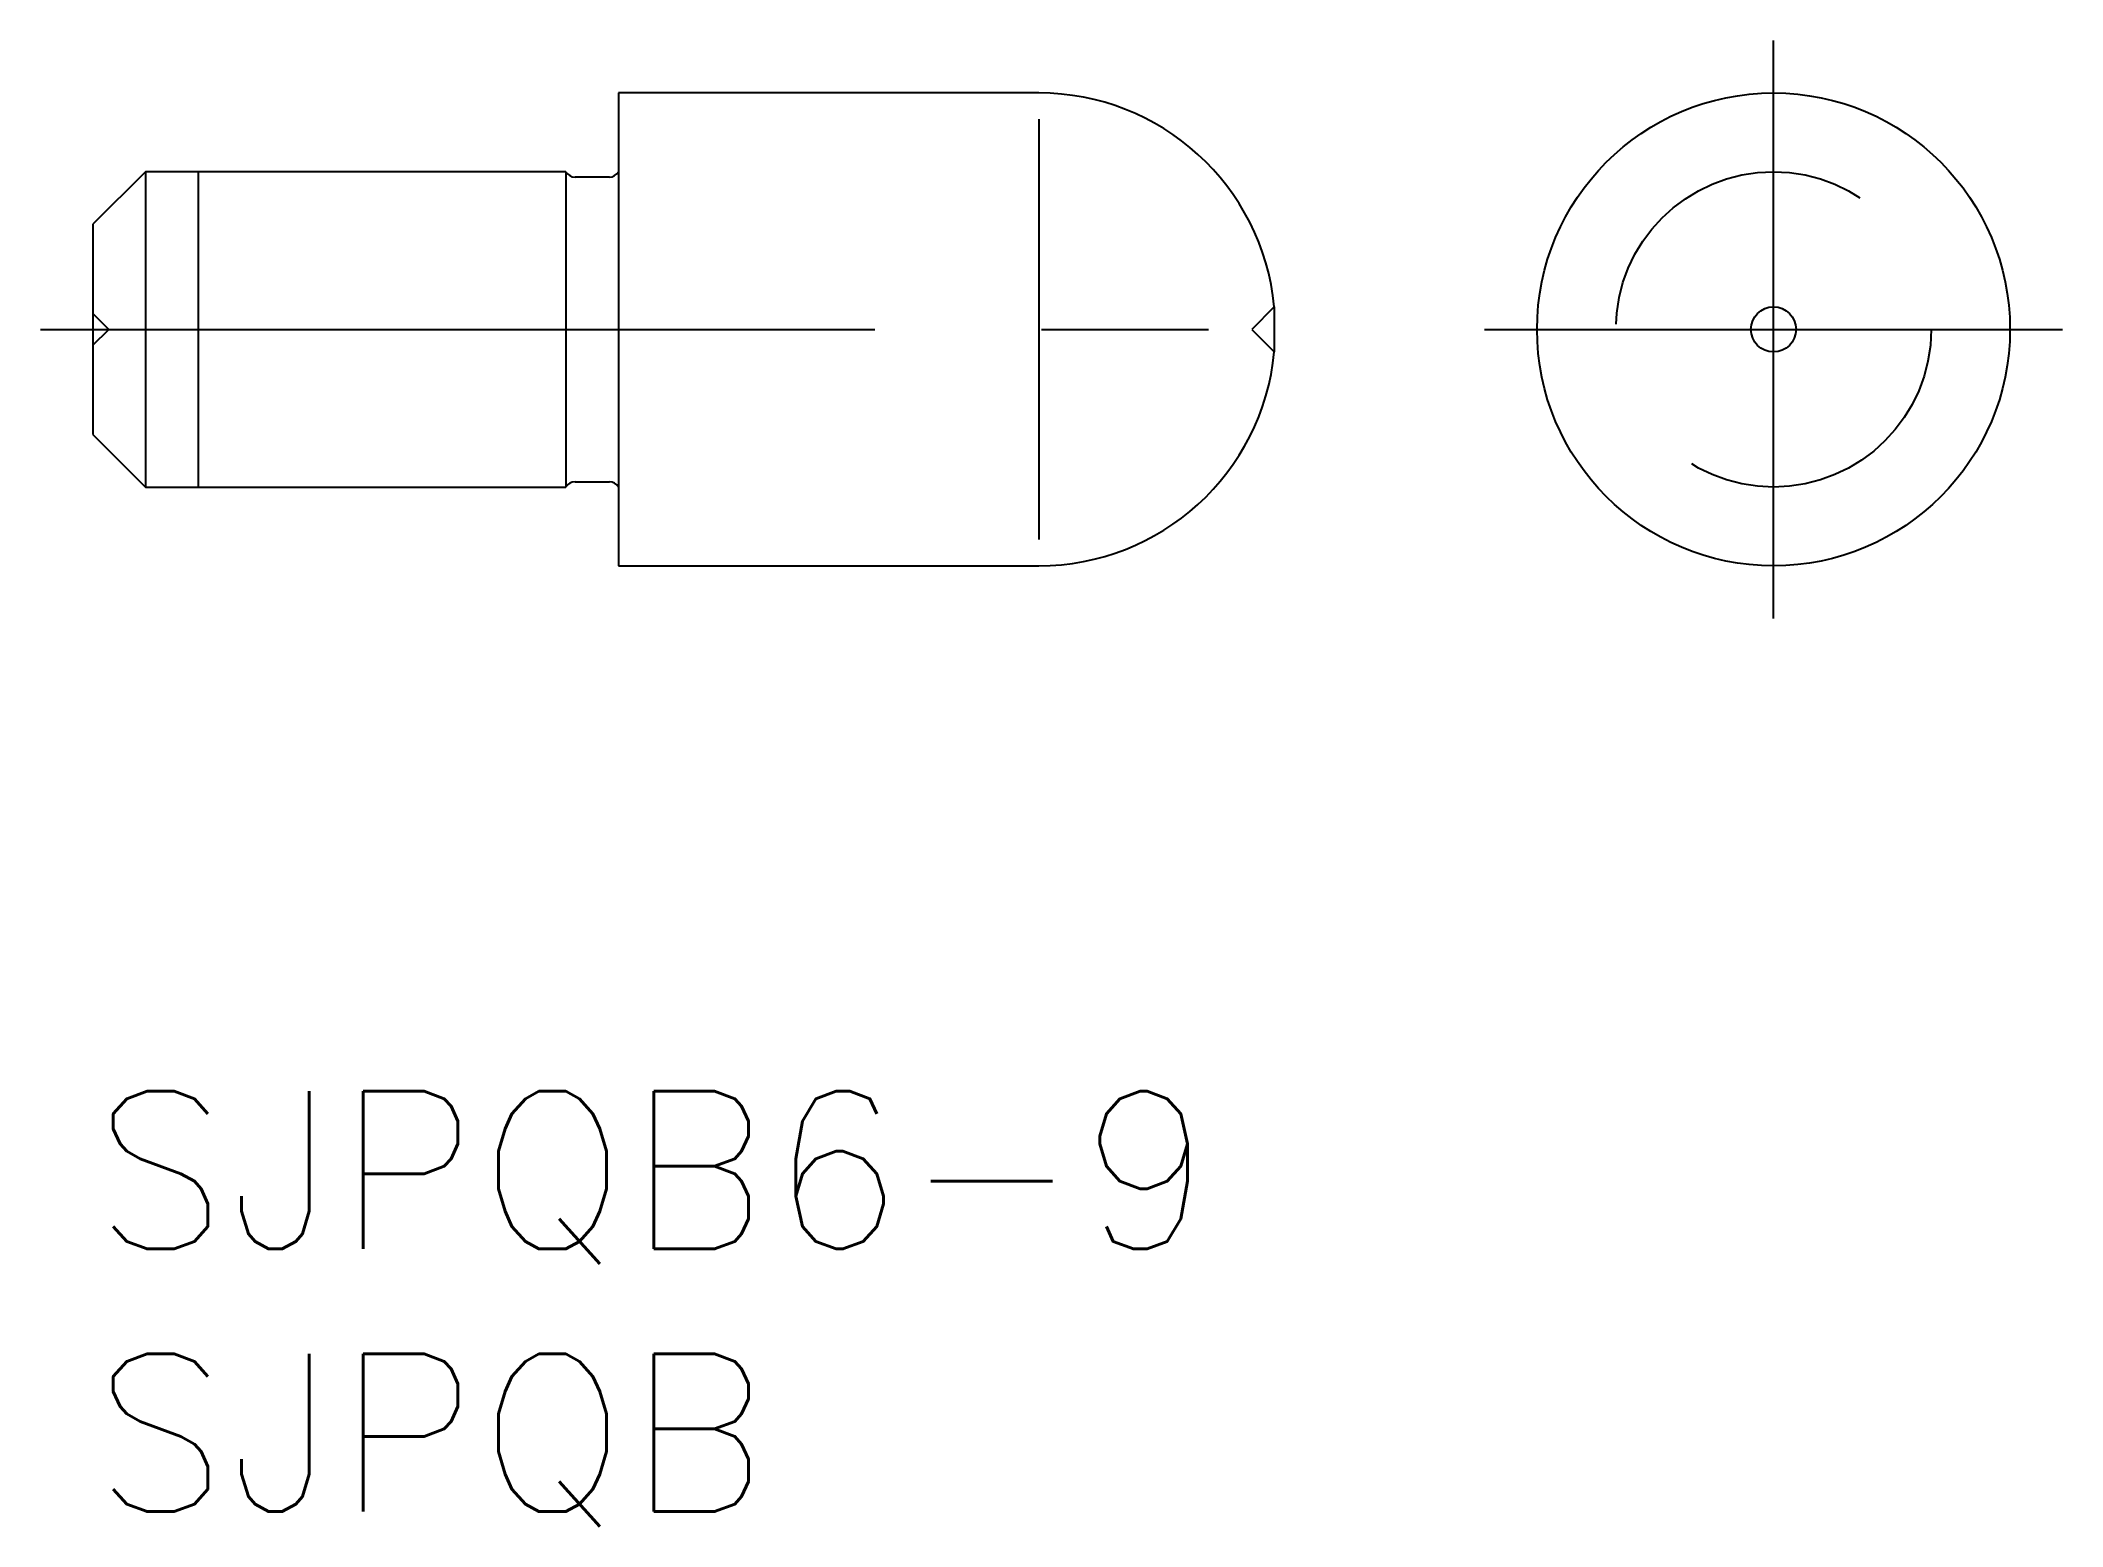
# Model space of a CAD drawing. Extents: x -1 to 37.5, y -8.3 to 20.
import ezdxf

# ---------------------------------------------------------------- set-up
doc = ezdxf.new("R2010")
doc.units = 0
doc.header["$LTSCALE"] = 0.5
doc.linetypes.add('CENTER', pattern=[50.8, 31.75, -6.35, 6.35, -6.35])
doc.linetypes.add('DASHED', pattern=[19.05, 12.7, -6.35])
for name, color, linetype in [('MSM_CENTER', 1, 'CENTER'), ('MSM_CONTINUOUS', 7, 'CONTINUOUS'), ('MSM_DASHED', 4, 'DASHED'), ('MSM_NARROW', 5, 'CONTINUOUS'), ('MSM_PART_NUMBER', 7, 'CONTINUOUS')]:
    doc.layers.add(name, color=color, linetype=linetype)
doc.styles.get("Standard").update_dxf_attribs({"font": 'txt.shx', "height": 0.5, "bigfont": 'bigfont.shx'})

# ---------------------------------------------------------------- blocks, each defined once
blk = doc.blocks.new('*U16')
at = {"layer": 'MSM_PART_NUMBER'}
blk.add_text('SJPQB6-9', height=3, dxfattribs=at).set_placement((0, -3))
blk = doc.blocks.new('*U17')
at = {"layer": 'MSM_PART_NUMBER'}
blk.add_text('SJPQB', height=3, dxfattribs=at).set_placement((0, -8))

msp = doc.modelspace()

# ---------------------------------------------------------------- linework, layer by layer
at = {"layer": 'MSM_CENTER'}
for p, q in [((31.979, 9), (31.979, 20)), ((-1, 14.5), (23.479, 14.5)), ((26.479, 14.5), (37.479, 14.5))]:
    msp.add_line(p, q, dxfattribs=at)
at = {"layer": 'MSM_CONTINUOUS'}
for p, q in [((18, 19), (10, 19)), ((10, 19), (10, 10)), ((1, 17.5), (0, 16.5)), ((9, 17.5), (1, 17.5)), ((1, 17.5), (1, 11.5)), ((9, 17.5), (9, 11.5)), ((9.827, 17.4), (9.173, 17.4)), ((0, 16.5), (0, 12.5)), ((22.479, 14.929), (22.479, 14.071)), ((0, 12.5), (1, 11.5)), ((9.173, 11.6), (9.827, 11.6)), ((1, 11.5), (9, 11.5)), ((10, 10), (18, 10))]:
    msp.add_line(p, q, dxfattribs=at)
for radius in [4.5, 0.429]:
    msp.add_circle((31.979, 14.5), radius, dxfattribs=at)
for centre, radius, start, end in [((18, 14.5), 4.5, 5.4764, 90), ((9.173, 17.6), 0.2, 210, 270), ((9.827, 17.6), 0.2, 270, 330), ((18, 14.5), 4.5, 270, 354.5236), ((9.173, 11.4), 0.2, 90, 150), ((9.827, 11.4), 0.2, 30, 90)]:
    msp.add_arc(centre, radius, start, end, dxfattribs=at)
at = {"layer": 'MSM_DASHED'}
for p, q in [((0.3, 14.5), (0, 14.8)), ((22.479, 14.929), (22.05, 14.5)), ((0, 14.2), (0.3, 14.5)), ((22.05, 14.5), (22.479, 14.071))]:
    msp.add_line(p, q, dxfattribs=at)
msp.add_circle((31.979, 14.5), 3, dxfattribs=at)
at = {"layer": 'MSM_NARROW'}
for p, q in [((18, 18.5), (18, 10.5)), ((2, 17.5), (2, 11.5))]:
    msp.add_line(p, q, dxfattribs=at)

# ---------------------------------------------------------------- block references
at = {"layer": 'MSM_CONTINUOUS'}
for name in ['*U16', '*U17']:
    msp.add_blockref(name, (0, 0), dxfattribs=at)

doc.saveas('drawing.dxf')
